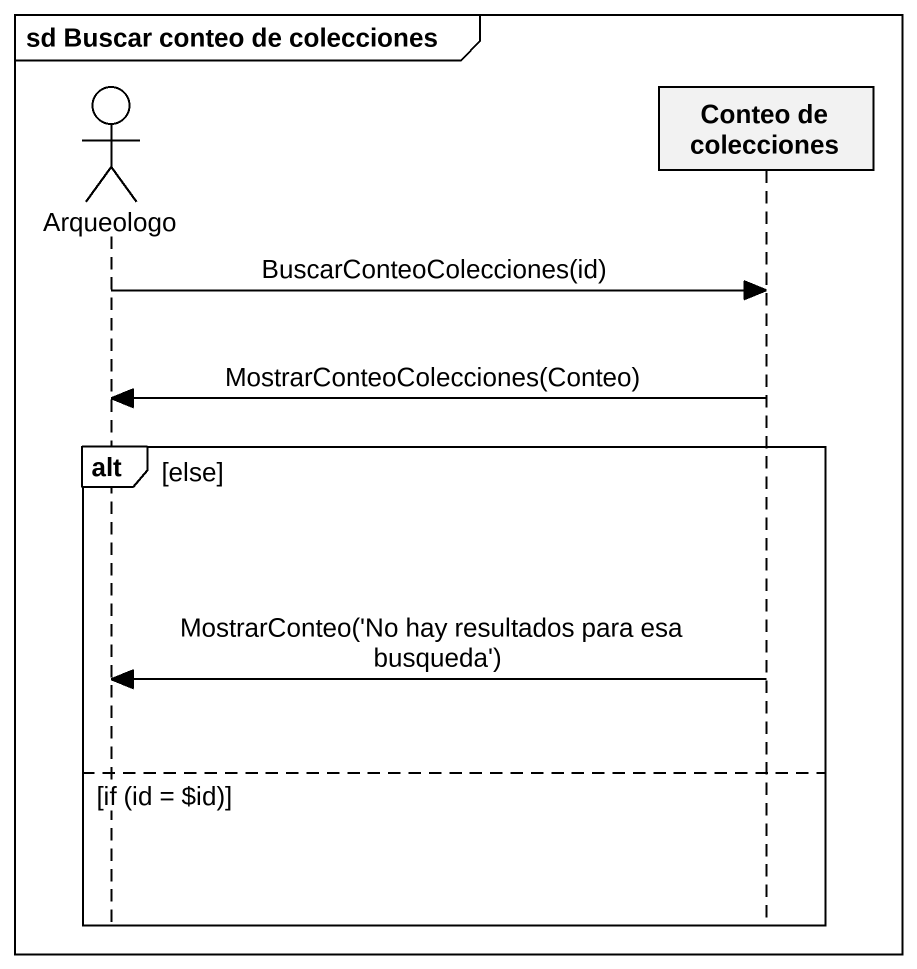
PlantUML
@startuml
mainframe sd Buscar conteo de colecciones
hide footbox
actor Arqueologo
participant "Conteo de colecciones" as Conteo_de_colecciones

Arqueologo -> Conteo_de_colecciones : BuscarConteoColecciones(id)
Conteo_de_colecciones -> Arqueologo : MostrarConteoColecciones(Conteo)
alt else
  Conteo_de_colecciones -> Arqueologo : MostrarConteo('No hay resultados para esa busqueda')
else if (id = ~$id)
end
@enduml
